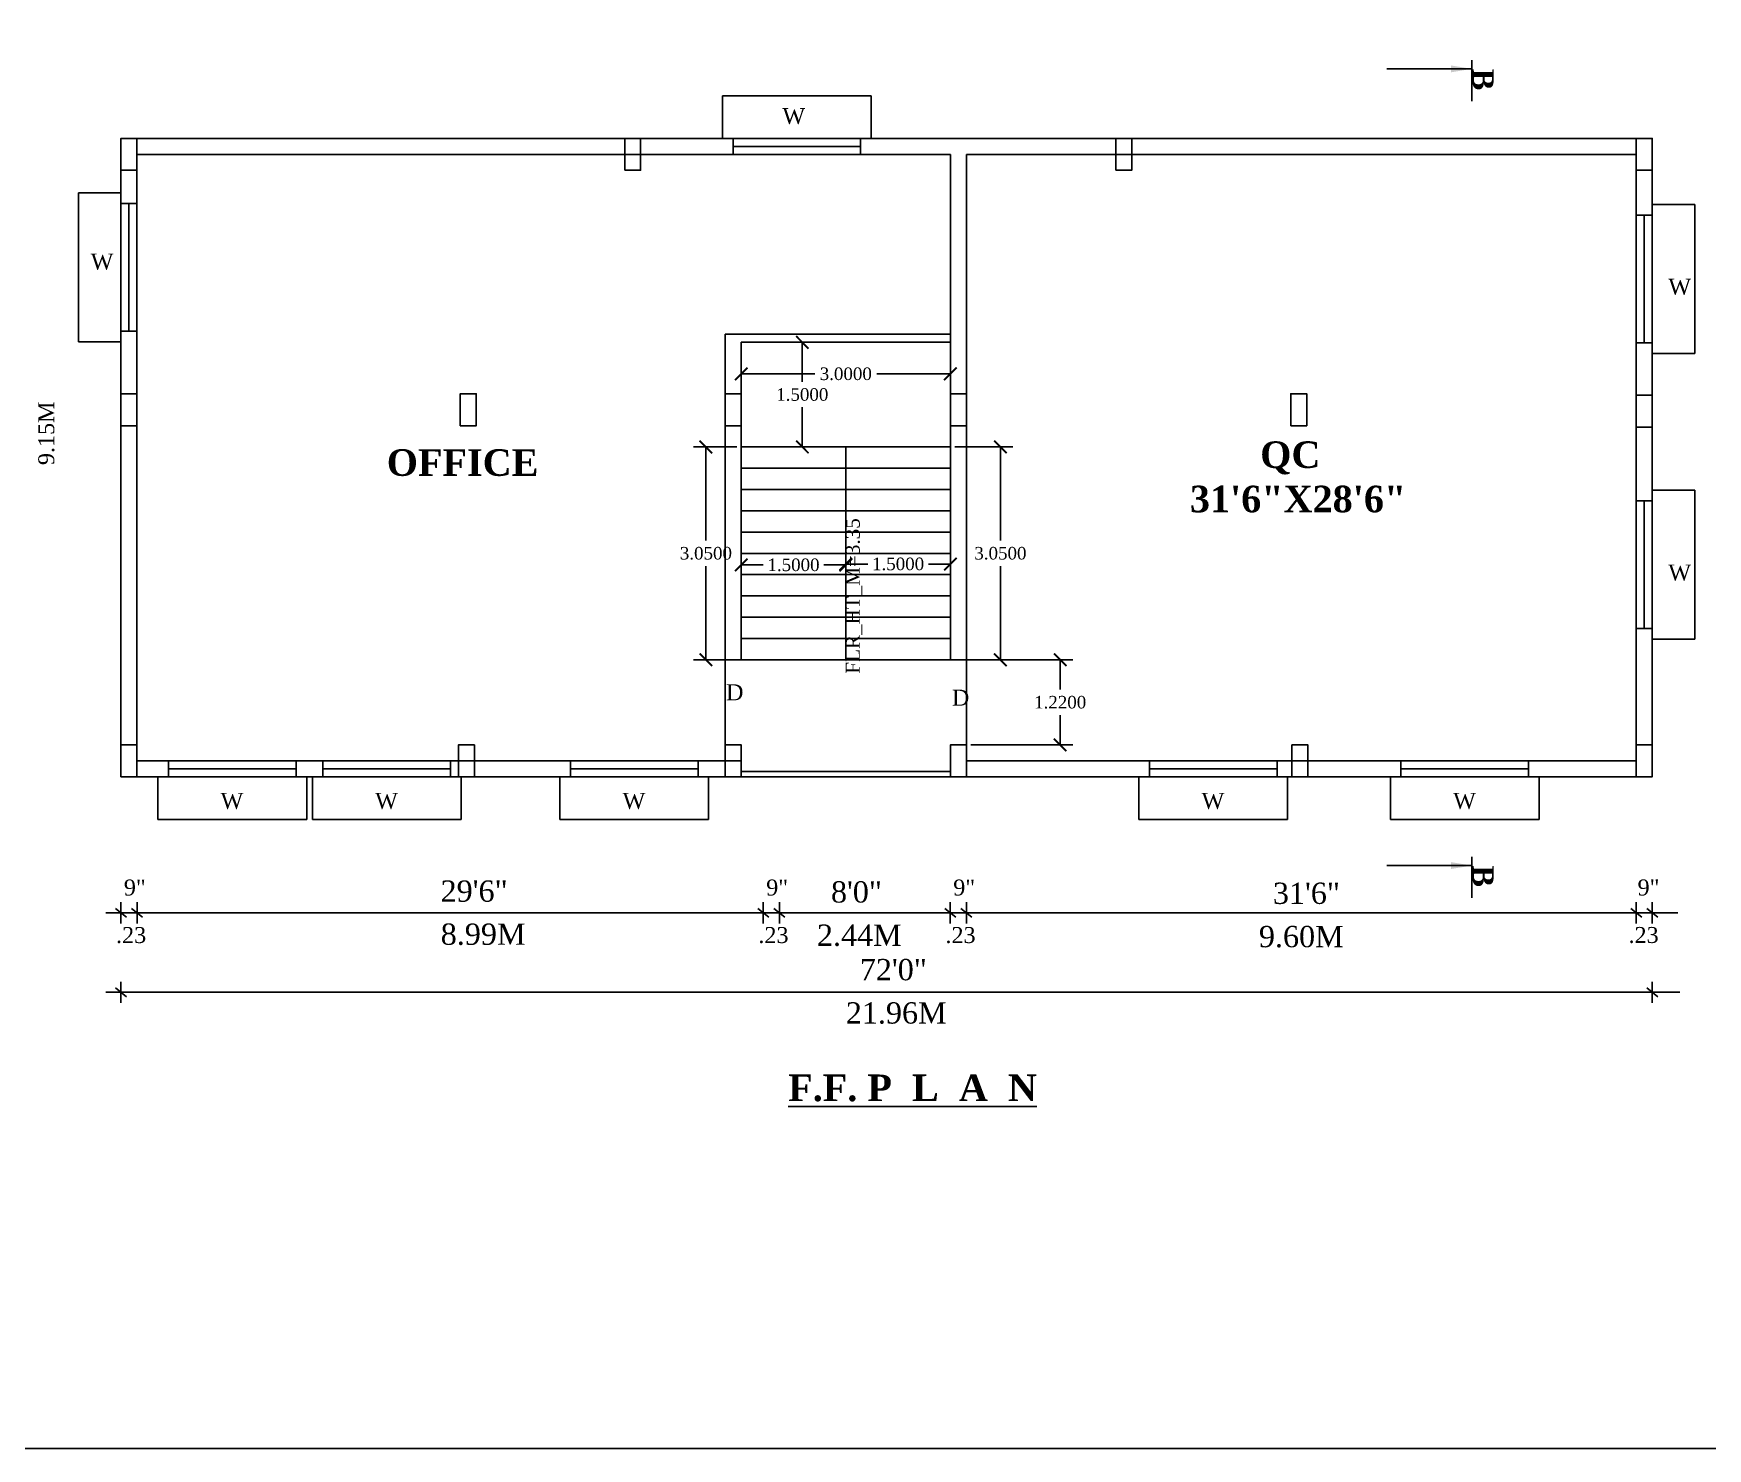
# Model space of a CAD drawing. Header units: metres. Extents: x -4258 to 185371, y -3317 to 113.
# Drawn here: x 4801.81 to 4825.82, y -643.11 to -622.83 of the extents above; entities that cross this region are included whole.
import ezdxf

# ---------------------------------------------------------------- set-up
doc = ezdxf.new("R2010")
doc.units = ezdxf.units.M
doc.header["$LTSCALE"] = 0.5
doc.header["$MEASUREMENT"] = 0
doc.linetypes.add('ACAD_ISO02W100', pattern=[15, 12, -3])
for name, color, linetype in [('BLK_1_FLR_1_BLT_UP_AREA', 7, 'Continuous'), ('BLK_1_FLR_1_CARPET_AREA', 7, 'Continuous'), ('BLK_1_FLR_1_EXIT_WIDTH_DOOR', 2, 'Continuous'), ('BLK_1_FLR_1_REGULAR_ROOM_1', 7, 'Continuous'), ('BLK_1_FLR_1_STAIR_1', 7, 'Continuous'), ('BLK_1_FLR_1_STAIR_1_FLIGHT_1', 7, 'Continuous'), ('BLK_1_FLR_1_STAIR_1_FLIGHT_2', 7, 'Continuous'), ('BLK_1_FLR_1_STAIR_1_LANDING_1', 7, 'Continuous')]:
    doc.layers.add(name, color=color, linetype=linetype)
doc.styles.get("Standard").update_dxf_attribs({"font": 'times.ttf'})
doc.dimstyles.get("Standard").update_dxf_attribs({"dimtxt": 0.23, "dimasz": 0.23, "dimexe": 0.23, "dimexo": 0.23, "dimgap": 0.09, "dimtad": 1, "dimzin": 0, "dimdsep": 46, "dimtxsty": 'Standard', "dimcen": 0.09, "dimadec": 0, "dimazin": 0, "dimtfac": 1, "dimtofl": 0, "dimtmove": 0, "dimatfit": 3, "dimfxl": 0, "dimtolj": 1, "dimtzin": 0, "dimarcsym": 0})
doc.dimstyles.new('STANDARD$0', dxfattribs={"dimscale": 0, "dimtxt": 9, "dimasz": 2, "dimexe": 2, "dimexo": 1, "dimgap": 0.5, "dimtad": 1, "dimdec": 1, "dimzin": 0, "dimdsep": 46, "dimlunit": 4, "dimtxsty": 'Standard', "dimblk1": 'ARCHTICK', "dimblk2": 'ARCHTICK', "dimsah": 1, "dimcen": 0, "dimdle": 1.5, "dimclrd": 1, "dimclre": 1, "dimclrt": 4, "dimadec": 0, "dimazin": 0, "dimtfac": 0.3, "dimtdec": 1, "dimtix": 1, "dimtmove": 0, "dimatfit": 3, "dimldrblk": 'ARCHTICK', "dimfxl": 0, "dimfrac": 2, "dimtolj": 1, "dimtzin": 0, "dimarcsym": 0})

# ---------------------------------------------------------------- blocks, each defined once
blk = doc.blocks.new('_ArchTick')
at = {"color": 0, "linetype": 'ByBlock', "const_width": 0.15}
blk.add_lwpolyline([(-0.5, -0.5), (0.5, 0.5)], dxfattribs=at)
blk = doc.blocks.new('*D615')
at = {"layer": 'BLK_1_FLR_1_EXIT_WIDTH_DOOR', "color": 0, "lineweight": -2}
for p, q in [((4815.251, -631.801), (4816.714, -631.801)), ((4816.534, -631.801), (4816.534, -632.229)), ((4816.534, -633.021), (4816.534, -632.593)), ((4815.251, -633.021), (4816.714, -633.021))]:
    blk.add_line(p, q, dxfattribs=at)
at = {"layer": 'Defpoints', "color": 0, "lineweight": -2}
for p in [(4815.189, -631.801), (4815.189, -633.021), (4816.534, -633.021)]:
    blk.add_point(p, dxfattribs=at)
at = {"layer": 'BLK_1_FLR_1_EXIT_WIDTH_DOOR', "color": 0, "lineweight": -2, "xscale": 0.18, "yscale": 0.18, "zscale": 0.18}
for p, rotation in [((4816.534, -631.801), 90), ((4816.534, -633.021), 270)]:
    blk.add_blockref('_ArchTick', p, dxfattribs=dict(at, rotation=rotation))
at = {"layer": 'BLK_1_FLR_1_EXIT_WIDTH_DOOR', "color": 0, "insert": (4816.534, -632.411), "char_height": 0.18, "attachment_point": 5}
blk.add_mtext('\\A1;1.2200', dxfattribs=at)
blk = doc.blocks.new('*D616')
at = {"layer": 'BLK_1_FLR_1_STAIR_1_LANDING_1', "color": 0, "lineweight": -2}
for p, q in [((4811.96, -627.695), (4811.96, -627.884)), ((4811.96, -627.704), (4813.015, -627.704)), ((4814.96, -627.704), (4813.905, -627.704)), ((4814.96, -627.695), (4814.96, -627.884))]:
    blk.add_line(p, q, dxfattribs=at)
at = {"layer": 'Defpoints', "color": 0, "lineweight": -2}
for p in [(4811.96, -627.632), (4814.96, -627.632), (4814.96, -627.704)]:
    blk.add_point(p, dxfattribs=at)
at = {"layer": 'BLK_1_FLR_1_STAIR_1_LANDING_1', "color": 0, "lineweight": -2, "xscale": 0.18, "yscale": 0.18, "zscale": 0.18, "rotation": 180}
blk.add_blockref('_ArchTick', (4811.96, -627.704), dxfattribs=at)
at = {"layer": 'BLK_1_FLR_1_STAIR_1_LANDING_1', "color": 0, "lineweight": -2, "xscale": 0.18, "yscale": 0.18, "zscale": 0.18}
blk.add_blockref('_ArchTick', (4814.96, -627.704), dxfattribs=at)
at = {"layer": 'BLK_1_FLR_1_STAIR_1_LANDING_1', "color": 0, "lineweight": -2, "insert": (4813.46, -627.704), "char_height": 0.18, "attachment_point": 5}
blk.add_mtext('\\A1;3.0000', dxfattribs=at)
blk = doc.blocks.new('*D572')
at = {"layer": 'BLK_1_FLR_1_STAIR_1_LANDING_1', "color": 0, "lineweight": -2}
for p, q in [((4812.32, -627.251), (4813.016, -627.251)), ((4812.836, -627.251), (4812.836, -627.819)), ((4812.836, -628.751), (4812.836, -628.183)), ((4812.32, -628.751), (4813.016, -628.751))]:
    blk.add_line(p, q, dxfattribs=at)
at = {"layer": 'Defpoints', "color": 0, "lineweight": -2}
for p in [(4812.258, -627.251), (4812.258, -628.751), (4812.836, -628.751)]:
    blk.add_point(p, dxfattribs=at)
at = {"layer": 'BLK_1_FLR_1_STAIR_1_LANDING_1', "color": 0, "lineweight": -2, "xscale": 0.18, "yscale": 0.18, "zscale": 0.18}
for p, rotation in [((4812.836, -627.251), 90), ((4812.836, -628.751), 270)]:
    blk.add_blockref('_ArchTick', p, dxfattribs=dict(at, rotation=rotation))
at = {"layer": 'BLK_1_FLR_1_STAIR_1_LANDING_1', "color": 0, "lineweight": -2, "insert": (4812.836, -628.001), "char_height": 0.18, "attachment_point": 5}
blk.add_mtext('\\A1;1.5000', dxfattribs=at)
blk = doc.blocks.new('*D617')
at = {"layer": 'BLK_1_FLR_1_STAIR_1_FLIGHT_2', "color": 0, "lineweight": -2}
for p, q in [((4815.023, -628.751), (4815.857, -628.751)), ((4815.677, -628.751), (4815.677, -630.094)), ((4815.677, -631.801), (4815.677, -630.458)), ((4815.023, -631.801), (4815.857, -631.801))]:
    blk.add_line(p, q, dxfattribs=at)
at = {"layer": 'Defpoints', "color": 0, "lineweight": -2}
for p in [(4814.96, -628.751), (4814.96, -631.801), (4815.677, -631.801)]:
    blk.add_point(p, dxfattribs=at)
at = {"layer": 'BLK_1_FLR_1_STAIR_1_FLIGHT_2', "color": 0, "lineweight": -2, "xscale": 0.18, "yscale": 0.18, "zscale": 0.18}
for p, rotation in [((4815.677, -628.751), 90), ((4815.677, -631.801), 270)]:
    blk.add_blockref('_ArchTick', p, dxfattribs=dict(at, rotation=rotation))
at = {"layer": 'BLK_1_FLR_1_STAIR_1_FLIGHT_2', "color": 0, "lineweight": -2, "insert": (4815.677, -630.276), "char_height": 0.18, "attachment_point": 5}
blk.add_mtext('\\A1;3.0500', dxfattribs=at)
blk = doc.blocks.new('*D573')
at = {"layer": 'BLK_1_FLR_1_STAIR_1_FLIGHT_2', "color": 0, "lineweight": -2}
for p, q in [((4813.46, -630.367), (4813.46, -630.249)), ((4814.96, -630.367), (4814.96, -630.249)), ((4813.46, -630.429), (4813.775, -630.429)), ((4814.96, -630.429), (4814.645, -630.429))]:
    blk.add_line(p, q, dxfattribs=at)
at = {"layer": 'Defpoints', "color": 0, "lineweight": -2}
for p in [(4813.46, -630.429), (4814.96, -630.429), (4814.96, -630.429)]:
    blk.add_point(p, dxfattribs=at)
at = {"layer": 'BLK_1_FLR_1_STAIR_1_FLIGHT_2', "color": 0, "lineweight": -2, "xscale": 0.18, "yscale": 0.18, "zscale": 0.18, "rotation": 180}
blk.add_blockref('_ArchTick', (4813.46, -630.429), dxfattribs=at)
at = {"layer": 'BLK_1_FLR_1_STAIR_1_FLIGHT_2', "color": 0, "lineweight": -2, "xscale": 0.18, "yscale": 0.18, "zscale": 0.18}
blk.add_blockref('_ArchTick', (4814.96, -630.429), dxfattribs=at)
at = {"layer": 'BLK_1_FLR_1_STAIR_1_FLIGHT_2', "color": 0, "lineweight": -2, "insert": (4814.21, -630.429), "char_height": 0.18, "attachment_point": 5}
blk.add_mtext('\\A1;1.5000', dxfattribs=at)
blk = doc.blocks.new('*D574')
at = {"layer": 'BLK_1_FLR_1_STAIR_1_FLIGHT_1', "color": 0, "lineweight": -2}
for p, q in [((4811.96, -630.38), (4811.96, -630.262)), ((4813.46, -630.38), (4813.46, -630.262)), ((4811.96, -630.442), (4812.275, -630.442)), ((4813.46, -630.442), (4813.145, -630.442))]:
    blk.add_line(p, q, dxfattribs=at)
at = {"layer": 'Defpoints', "color": 0, "lineweight": -2}
for p in [(4811.96, -630.442), (4813.46, -630.442), (4813.46, -630.442)]:
    blk.add_point(p, dxfattribs=at)
at = {"layer": 'BLK_1_FLR_1_STAIR_1_FLIGHT_1', "color": 0, "lineweight": -2, "xscale": 0.18, "yscale": 0.18, "zscale": 0.18, "rotation": 180}
blk.add_blockref('_ArchTick', (4811.96, -630.442), dxfattribs=at)
at = {"layer": 'BLK_1_FLR_1_STAIR_1_FLIGHT_1', "color": 0, "lineweight": -2, "xscale": 0.18, "yscale": 0.18, "zscale": 0.18}
blk.add_blockref('_ArchTick', (4813.46, -630.442), dxfattribs=at)
at = {"layer": 'BLK_1_FLR_1_STAIR_1_FLIGHT_1', "color": 0, "lineweight": -2, "insert": (4812.71, -630.442), "char_height": 0.18, "attachment_point": 5}
blk.add_mtext('\\A1;1.5000', dxfattribs=at)
blk = doc.blocks.new('*D618')
at = {"layer": 'BLK_1_FLR_1_STAIR_1_FLIGHT_1', "color": 0, "lineweight": -2}
for p, q in [((4811.898, -628.751), (4811.274, -628.751)), ((4811.454, -628.751), (4811.454, -630.094)), ((4811.454, -631.801), (4811.454, -630.458)), ((4811.898, -631.801), (4811.274, -631.801))]:
    blk.add_line(p, q, dxfattribs=at)
at = {"layer": 'Defpoints', "color": 0, "lineweight": -2}
for p in [(4811.96, -628.751), (4811.454, -631.801), (4811.96, -631.801)]:
    blk.add_point(p, dxfattribs=at)
at = {"layer": 'BLK_1_FLR_1_STAIR_1_FLIGHT_1', "color": 0, "lineweight": -2, "xscale": 0.18, "yscale": 0.18, "zscale": 0.18}
for p, rotation in [((4811.454, -628.751), 90), ((4811.454, -631.801), 270)]:
    blk.add_blockref('_ArchTick', p, dxfattribs=dict(at, rotation=rotation))
at = {"layer": 'BLK_1_FLR_1_STAIR_1_FLIGHT_1', "color": 0, "lineweight": -2, "insert": (4811.454, -630.276), "char_height": 0.18, "attachment_point": 5}
blk.add_mtext('\\A1;3.0500', dxfattribs=at)

msp = doc.modelspace()

# ---------------------------------------------------------------- linework, layer by layer
at = {"color": 0, "linetype": 'ACAD_ISO02W100'}
for p, q in [((4822.43927, -623.20789), (4822.43927, -623.79615)), ((4813.82552, -623.71871), (4811.69052, -623.71871)), ((4811.69052, -623.71871), (4811.69052, -624.32871)), ((4813.82552, -624.32871), (4813.82552, -623.71871)), ((4803.06511, -625.10976), (4802.45511, -625.10976)), ((4802.45511, -625.10976), (4802.45511, -627.24476)), ((4825.63511, -625.2747), (4825.02511, -625.2747)), ((4825.63511, -627.4097), (4825.63511, -625.2747)), ((4802.45511, -627.24476), (4803.06511, -627.24476)), ((4825.02511, -627.4097), (4825.63511, -627.4097)), ((4825.63511, -629.37111), (4825.02511, -629.37111)), ((4825.63511, -631.50611), (4825.63511, -629.37111)), ((4825.02511, -631.50611), (4825.63511, -631.50611)), ((4803.59388, -633.47871), (4803.59388, -634.08871)), ((4805.72888, -634.08871), (4805.72888, -633.47871)), ((4805.81011, -633.47871), (4805.81011, -634.08871)), ((4807.94511, -634.08871), (4807.94511, -633.47871)), ((4809.35819, -633.47871), (4809.35819, -634.08871)), ((4811.49319, -634.08871), (4811.49319, -633.47871)), ((4817.66142, -633.47871), (4817.66142, -634.08871)), ((4819.79642, -634.08871), (4819.79642, -633.47871)), ((4821.26902, -633.47871), (4821.26902, -634.08871)), ((4823.40402, -634.08871), (4823.40402, -633.47871)), ((4803.59388, -634.08871), (4805.72888, -634.08871)), ((4805.81011, -634.08871), (4807.94511, -634.08871)), ((4809.35819, -634.08871), (4811.49319, -634.08871)), ((4817.66142, -634.08871), (4819.79642, -634.08871)), ((4821.26902, -634.08871), (4823.40402, -634.08871)), ((4822.43927, -634.62579), (4822.43927, -635.21405))]:
    msp.add_line(p, q, dxfattribs=at)
at = {"color": 0, "linetype": 'ByBlock'}
for p, q in [((4803.06511, -633.47871), (4803.06511, -624.32871)), ((4803.06511, -624.32871), (4825.02511, -624.32871)), ((4803.29386, -633.02121), (4803.29386, -624.32871)), ((4811.84302, -624.32871), (4811.84302, -624.55746)), ((4813.67302, -624.32871), (4813.67302, -624.55746)), ((4813.67302, -624.32871), (4813.82552, -624.32871)), ((4824.79636, -624.32871), (4824.79636, -633.47871)), ((4825.02511, -624.32871), (4825.02511, -633.47871)), ((4803.29386, -624.55746), (4810.28943, -624.55746)), ((4810.08011, -624.55746), (4810.28943, -624.55746)), ((4810.51818, -624.55746), (4814.96011, -624.55746)), ((4813.67302, -624.44309), (4811.84302, -624.44309)), ((4814.96011, -624.55746), (4814.96011, -631.80121)), ((4814.96011, -627.98871), (4814.96011, -624.55746)), ((4815.18886, -624.55746), (4817.33102, -624.55746)), ((4815.18886, -624.55746), (4815.18886, -631.80121)), ((4817.55977, -624.55746), (4824.79636, -624.55746)), ((4803.06511, -625.26226), (4803.06511, -625.10976)), ((4803.06511, -625.26226), (4803.29386, -625.26226)), ((4803.17949, -625.26226), (4803.17949, -627.09226)), ((4825.02511, -625.4272), (4824.79636, -625.4272)), ((4824.91074, -627.2572), (4824.91074, -625.4272)), ((4803.06511, -627.09226), (4803.29386, -627.09226)), ((4811.96011, -627.25121), (4814.96011, -627.25121)), ((4812.29136, -627.13684), (4814.96011, -627.13684)), ((4825.02511, -627.2572), (4824.79636, -627.2572)), ((4825.02511, -627.2572), (4825.02511, -627.4097)), ((4803.06511, -627.98871), (4803.29386, -627.98871)), ((4803.29386, -627.98871), (4803.29386, -628.10309)), ((4811.73136, -628.10309), (4811.73136, -631.80121)), ((4811.96011, -628.10309), (4811.96011, -631.80121)), ((4825.02511, -629.52361), (4824.79636, -629.52361)), ((4824.91074, -631.35361), (4824.91074, -629.52361)), ((4825.02511, -631.35361), (4824.79636, -631.35361)), ((4825.02511, -631.35361), (4825.02511, -631.50611)), ((4803.29386, -633.47871), (4803.29386, -631.6858)), ((4811.73136, -631.80121), (4811.96011, -631.80121)), ((4814.96011, -631.80121), (4815.18886, -631.80121)), ((4811.73136, -633.02121), (4811.73136, -633.24996)), ((4811.96011, -633.02121), (4811.73136, -633.02121)), ((4811.73136, -633.02121), (4811.96011, -633.02121)), ((4811.96011, -633.02121), (4811.96011, -633.47871)), ((4814.96011, -633.02121), (4814.96011, -633.47871)), ((4814.96011, -633.02121), (4815.18886, -633.02121)), ((4814.96011, -633.02121), (4815.18886, -633.02121)), ((4815.18886, -633.02121), (4815.18886, -633.47871)), ((4805.96261, -633.24996), (4803.29386, -633.24996)), ((4803.74638, -633.47871), (4803.74638, -633.24996)), ((4805.57638, -633.47871), (4805.57638, -633.24996)), ((4807.90464, -633.24996), (4805.96261, -633.24996)), ((4805.96261, -633.47871), (4805.96261, -633.24996)), ((4807.79261, -633.47871), (4807.79261, -633.24996)), ((4811.96011, -633.24996), (4808.13339, -633.24996)), ((4809.51069, -633.47871), (4809.51069, -633.24996)), ((4811.34069, -633.47871), (4811.34069, -633.24996)), ((4815.70212, -633.24996), (4815.18886, -633.24996)), ((4819.85777, -633.24996), (4815.70212, -633.24996)), ((4817.81392, -633.47871), (4817.81392, -633.24996)), ((4819.64392, -633.47871), (4819.64392, -633.24996)), ((4824.79636, -633.24996), (4820.08652, -633.24996)), ((4821.42152, -633.47871), (4821.42152, -633.24996)), ((4823.25152, -633.47871), (4823.25152, -633.24996)), ((4825.02511, -633.47871), (4803.06511, -633.47871)), ((4803.74638, -633.47871), (4803.59388, -633.47871)), ((4803.74638, -633.36434), (4805.57638, -633.36434)), ((4805.96261, -633.47871), (4805.81011, -633.47871)), ((4805.96261, -633.36434), (4807.79261, -633.36434)), ((4809.51069, -633.47871), (4809.35819, -633.47871)), ((4809.51069, -633.36434), (4811.34069, -633.36434)), ((4811.96011, -633.40014), (4814.96011, -633.40014)), ((4817.81392, -633.47871), (4817.66142, -633.47871)), ((4817.81392, -633.36434), (4819.64392, -633.36434)), ((4821.42152, -633.47871), (4821.26902, -633.47871)), ((4821.42152, -633.36434), (4823.25152, -633.36434)), ((4802.84702, -635.42815), (4825.3919, -635.42815)), ((4802.84702, -636.567), (4825.42222, -636.56572))]:
    msp.add_line(p, q, dxfattribs=at)
at = {"color": 0}
for p, q in [((4803.14513, -635.49087), (4802.9851, -635.36543)), ((4803.14513, -635.49087), (4802.9851, -635.36543)), ((4803.06511, -635.42815), (4803.06511, -635.27565)), ((4803.06511, -635.42815), (4803.06511, -635.27565)), ((4803.06511, -635.42815), (4803.06511, -635.58065)), ((4803.06511, -635.42815), (4803.06511, -635.58065)), ((4803.37576, -635.49087), (4803.21574, -635.36543)), ((4803.37576, -635.49087), (4803.21574, -635.36543)), ((4803.29575, -635.42815), (4803.29575, -635.27565)), ((4803.29575, -635.42815), (4803.29575, -635.27565)), ((4803.29575, -635.42815), (4803.29575, -635.58065)), ((4803.29575, -635.42815), (4803.29575, -635.58065)), ((4812.35656, -635.49087), (4812.19654, -635.36543)), ((4812.35656, -635.49087), (4812.19654, -635.36543)), ((4812.27655, -635.42815), (4812.27655, -635.27565)), ((4812.27655, -635.42815), (4812.27655, -635.27565)), ((4812.27655, -635.42815), (4812.27655, -635.58065)), ((4812.27655, -635.42815), (4812.27655, -635.58065)), ((4812.5872, -635.49087), (4812.42718, -635.36543)), ((4812.5872, -635.49087), (4812.42718, -635.36543)), ((4812.50719, -635.42815), (4812.50719, -635.27565)), ((4812.50719, -635.42815), (4812.50719, -635.27565)), ((4812.50719, -635.42815), (4812.50719, -635.58065)), ((4812.50719, -635.42815), (4812.50719, -635.58065)), ((4815.03901, -635.49087), (4814.87898, -635.36543)), ((4815.03901, -635.49087), (4814.87898, -635.36543)), ((4814.959, -635.42815), (4814.959, -635.27565)), ((4814.959, -635.42815), (4814.959, -635.27565)), ((4814.959, -635.42815), (4814.959, -635.58065)), ((4814.959, -635.42815), (4814.959, -635.58065)), ((4815.26965, -635.49087), (4815.10962, -635.36543)), ((4815.26965, -635.49087), (4815.10962, -635.36543)), ((4815.18964, -635.42815), (4815.18964, -635.27565)), ((4815.18964, -635.42815), (4815.18964, -635.27565)), ((4815.18964, -635.42815), (4815.18964, -635.58065)), ((4815.18964, -635.42815), (4815.18964, -635.58065)), ((4824.87638, -635.49087), (4824.71635, -635.36543)), ((4824.87638, -635.49087), (4824.71635, -635.36543)), ((4824.79636, -635.42815), (4824.79636, -635.27565)), ((4824.79636, -635.42815), (4824.79636, -635.27565)), ((4824.79636, -635.42815), (4824.79636, -635.58065)), ((4824.79636, -635.42815), (4824.79636, -635.58065)), ((4825.10513, -635.49087), (4824.9451, -635.36543)), ((4825.10513, -635.49087), (4824.9451, -635.36543)), ((4825.02511, -635.42815), (4825.02511, -635.27565)), ((4825.02511, -635.42815), (4825.02511, -635.27565)), ((4825.02511, -635.42815), (4825.02511, -635.58065)), ((4825.02511, -635.42815), (4825.02511, -635.58065)), ((4803.14513, -636.62972), (4802.9851, -636.50428)), ((4803.14513, -636.62972), (4802.9851, -636.50428)), ((4803.06511, -636.567), (4803.06511, -636.4145)), ((4803.06511, -636.567), (4803.06511, -636.4145)), ((4803.06511, -636.567), (4803.06511, -636.7195)), ((4803.06511, -636.567), (4803.06511, -636.7195)), ((4825.10513, -636.62972), (4824.9451, -636.50428)), ((4825.10513, -636.62972), (4824.9451, -636.50428)), ((4825.02511, -636.567), (4825.02511, -636.4145)), ((4825.02511, -636.567), (4825.02511, -636.4145)), ((4825.02511, -636.567), (4825.02511, -636.7195)), ((4825.02511, -636.567), (4825.02511, -636.7195))]:
    msp.add_line(p, q, dxfattribs=at)
at = {"color": 0, "linetype": 'ByBlock'}
for points in [[(4768.01488, -525.08178), (4842.244, -525.08178), (4842.244, -643.10505), (4768.01488, -643.10505)], [(4803.06511, -624.78621), (4803.29386, -624.78621), (4803.29386, -624.32871), (4803.06511, -624.32871)], [(4810.28943, -624.78621), (4810.51818, -624.78621), (4810.51818, -624.32871), (4810.28943, -624.32871)], [(4817.33102, -624.78621), (4817.55977, -624.78621), (4817.55977, -624.32871), (4817.33102, -624.32871)], [(4824.79636, -624.78621), (4825.02511, -624.78621), (4825.02511, -624.32871), (4824.79636, -624.32871)], [(4807.93202, -628.44621), (4808.16077, -628.44621), (4808.16077, -627.98871), (4807.93202, -627.98871)], [(4811.73136, -628.44621), (4811.96011, -628.44621), (4811.96011, -627.98871), (4811.73136, -627.98871)], [(4814.96011, -628.44621), (4815.18886, -628.44621), (4815.18886, -627.98871), (4814.96011, -627.98871)], [(4819.84118, -628.44621), (4820.06993, -628.44621), (4820.06993, -627.98871), (4819.84118, -627.98871)], [(4824.79636, -628.46598), (4825.02511, -628.46598), (4825.02511, -628.00848), (4824.79636, -628.00848)], [(4803.06511, -633.47871), (4803.29386, -633.47871), (4803.29386, -633.02121), (4803.06511, -633.02121)], [(4807.90464, -633.47871), (4808.13339, -633.47871), (4808.13339, -633.02121), (4807.90464, -633.02121)], [(4811.73136, -633.47871), (4811.96011, -633.47871), (4811.96011, -633.02121), (4811.73136, -633.02121)], [(4814.96011, -633.47871), (4815.18886, -633.47871), (4815.18886, -633.02121), (4814.96011, -633.02121)], [(4819.85777, -633.47871), (4820.08652, -633.47871), (4820.08652, -633.02121), (4819.85777, -633.02121)], [(4824.79636, -633.47871), (4825.02511, -633.47871), (4825.02511, -633.02121), (4824.79636, -633.02121)]]:
    msp.add_lwpolyline(points, close=True, dxfattribs=at)
msp.add_lwpolyline([(4803.06511, -627.98871), (4803.06511, -627.98871), (4803.06511, -628.44621), (4803.29386, -628.44621), (4803.29386, -627.98871)], dxfattribs=at)
at = {"layer": 'BLK_1_FLR_1_BLT_UP_AREA', "color": 48, "lineweight": -2}
msp.add_lwpolyline([(4803.06511, -624.32871), (4825.02511, -624.32871), (4825.02511, -633.47871), (4803.06511, -633.47871)], close=True, dxfattribs=at)
at = {"layer": 'BLK_1_FLR_1_CARPET_AREA', "color": 15, "lineweight": -2}
msp.add_lwpolyline([(4814.96011, -624.55746), (4803.29386, -624.55746), (4803.29386, -633.24996), (4811.73136, -633.24996), (4811.73136, -627.13684), (4814.96011, -627.13684), (4814.96011, -624.55746)], dxfattribs=at)
msp.add_lwpolyline([(4815.18886, -624.55746), (4824.79636, -624.55746), (4824.79636, -633.24996), (4815.18886, -633.24996)], close=True, dxfattribs=at)
at = {"layer": 'BLK_1_FLR_1_REGULAR_ROOM_1', "color": 4, "lineweight": -2}
msp.add_lwpolyline([(4815.18886, -624.55746), (4824.79636, -624.55746), (4824.79636, -633.24996), (4815.18886, -633.24996)], close=True, dxfattribs=at)
at = {"layer": 'BLK_1_FLR_1_STAIR_1', "color": 1, "lineweight": -2}
msp.add_lwpolyline([(4811.96011, -627.25121), (4814.96011, -627.25121), (4814.96011, -631.80121), (4811.96011, -631.80121)], close=True, dxfattribs=at)
at = {"layer": 'BLK_1_FLR_1_STAIR_1_FLIGHT_1', "color": 7, "lineweight": -2}
for p, q in [((4811.96011, -629.05621), (4813.46011, -629.05621)), ((4811.96011, -629.36121), (4813.46011, -629.36121)), ((4811.96011, -629.66621), (4813.46011, -629.66621)), ((4811.96011, -629.97121), (4813.46011, -629.97121)), ((4811.96011, -630.27621), (4813.46011, -630.27621)), ((4811.96011, -630.58121), (4813.46011, -630.58121)), ((4811.96011, -630.88621), (4813.46011, -630.88621)), ((4811.96011, -631.19121), (4813.46011, -631.19121)), ((4811.96011, -631.49621), (4813.46011, -631.49621))]:
    msp.add_line(p, q, dxfattribs=at)
msp.add_lwpolyline([(4811.96011, -628.75121), (4813.46011, -628.75121), (4813.46011, -631.80121), (4811.96011, -631.80121)], close=True, dxfattribs=at)
at = {"layer": 'BLK_1_FLR_1_STAIR_1_FLIGHT_2', "color": 7, "lineweight": -2}
for p, q in [((4813.46011, -629.05621), (4814.96011, -629.05621)), ((4813.46011, -629.36121), (4814.96011, -629.36121)), ((4813.46011, -629.66621), (4814.96011, -629.66621)), ((4813.46011, -629.97121), (4814.96011, -629.97121)), ((4813.46011, -630.27621), (4814.96011, -630.27621)), ((4813.46011, -630.58121), (4814.96011, -630.58121)), ((4813.46011, -630.88621), (4814.96011, -630.88621)), ((4813.46011, -631.19121), (4814.96011, -631.19121)), ((4813.46011, -631.49621), (4814.96011, -631.49621))]:
    msp.add_line(p, q, dxfattribs=at)
msp.add_lwpolyline([(4813.46011, -628.75121), (4814.96011, -628.75121), (4814.96011, -631.80121), (4813.46011, -631.80121)], close=True, dxfattribs=at)
at = {"layer": 'BLK_1_FLR_1_STAIR_1_LANDING_1', "color": 7, "lineweight": -2}
msp.add_lwpolyline([(4814.96011, -627.25121), (4811.96011, -627.25121), (4811.96011, -628.75121), (4814.96011, -628.75121)], close=True, dxfattribs=at)

# ---------------------------------------------------------------- texts
at = {"color": 7, "char_height": 0.305, "width": 4.1329568, "attachment_point": 1, "rotation": 270}
for insert in [(4822.7511, -623.33257), (4822.7511, -634.75047)]:
    msp.add_mtext('\\A1;{\\fTimes New Roman|b1|i0|c0|p18;B}', dxfattribs=dict(at, insert=insert))
at = {"color": 0, "attachment_point": 1}
for s, insert, char_height, width in [('\\A1;W', (4812.55138, -623.8953), 0.22875, 4.1329568), ('\\A1;W', (4802.6317, -625.98076), 0.22875, 4.1329568), ('\\A1;W', (4825.25482, -626.34027), 0.22875, 4.1329568), ('\\A1;{\\fTimes New Roman|b1|i0|c0|p18;               QC\\P        31\'6"X28\'6"\\P          }', (4817.24277, -628.67081), 0.38125, 7.4751793), ('\\A1;{\\fTimes New Roman|b1|i0|c0|p18;        OFFICE\\P          }', (4805.72546, -628.78393), 0.38125, 7.4751793), ('\\A1;W', (4825.25482, -630.43668), 0.22875, 4.1329568), ('\\A1;D', (4811.7432, -632.15291), 0.22875, 4.1329568), ('\\A1;D', (4814.98103, -632.22984), 0.22875, 4.1329568), ('\\A1;W', (4804.49471, -633.70842), 0.22875, 4.1329568), ('\\A1;W', (4806.71094, -633.70842), 0.22875, 4.1329568), ('\\A1;W', (4810.25902, -633.70842), 0.22875, 4.1329568), ('\\A1;W', (4818.56225, -633.70842), 0.22875, 4.1329568), ('\\A1;W', (4822.16986, -633.70842), 0.22875, 4.1329568), ('\\A1;9"', (4803.10719, -634.95057), 0.22875, 4.1329568), ('\\A1;29\'6"', (4807.64928, -634.96371), 0.305, 4.1329568), ('\\A1;9"', (4812.31863, -634.95057), 0.22875, 4.1329568), ('\\A1;9"', (4815.00108, -634.95057), 0.22875, 4.1329568), ('\\A1;9"', (4824.81446, -634.94978), 0.22875, 4.1329568), ('\\A1;8\'0"', (4813.24707, -634.97543), 0.305, 4.1329568), ('\\A1;31\'6"', (4819.58486, -634.99494), 0.305, 4.1329568), ('\\A1;.23', (4802.99548, -635.63168), 0.22875, 4.1329568), ('\\A1;8.99M', (4807.65095, -635.58116), 0.305, 4.1329568), ('\\A1;.23', (4812.20692, -635.63168), 0.22875, 4.1329568), ('\\A1;2.44M', (4813.0461, -635.59596), 0.305, 4.1329568), ('\\A1;.23', (4814.88936, -635.63168), 0.22875, 4.1329568), ('\\A1;9.60M', (4819.38389, -635.61548), 0.305, 4.1329568), ('\\A1;.23', (4824.68465, -635.63089), 0.22875, 4.1329568), ('\\A1;72\'0"', (4813.66087, -636.08928), 0.305, 4.1329568), ('\\A1;21.96M', (4813.45989, -636.70982), 0.305, 4.1329568), ('{\\fTimes New Roman|b1|i0|c0|p18;\\LF.F. P  L  A  N}', (4812.63426, -637.74492), 0.38125, 4.1329568)]:
    msp.add_mtext(s, dxfattribs=dict(at, insert=insert, char_height=char_height, width=width))
at = {"color": 0, "insert": (4801.87991, -629.01094), "char_height": 0.22875, "width": 4.1329568, "attachment_point": 1, "rotation": 90}
msp.add_mtext('\\A1;9.15M', dxfattribs=at)
at = {"layer": 'BLK_1_FLR_1_STAIR_1', "color": 1, "lineweight": -2, "insert": (4813.46011, -630.88621), "char_height": 0.2, "width": 2.4, "attachment_point": 2, "rotation": 90}
msp.add_mtext('FLR_HT_M=3.35', dxfattribs=at)

# ---------------------------------------------------------------- dimensions: what is measured, and where the dimension line sits
at = {"layer": 'BLK_1_FLR_1_EXIT_WIDTH_DOOR', "color": 2}
dim = msp.add_aligned_dim(p1=(4815.18886, -631.80121), p2=(4815.18886, -633.02121), distance=1.34549, dimstyle='STANDARD$0', override={"dimscale": 1, "dimtxt": 0.18, "dimasz": 0.18, "dimexe": 0.18, "dimexo": 0.0625, "dimgap": 0.09, "dimtad": 0, "dimtih": 1, "dimtoh": 1, "dimdec": 4, "dimlunit": 2, "dimcen": 0.09, "dimdle": 0, "dimclrd": 0, "dimclre": 0, "dimclrt": 0, "dimtdec": 4, "dimtix": 0, "dimtofl": 0, "dimfrac": 0}, dxfattribs=at)
dim.commit()
dim.dimension.update_dxf_attribs({"geometry": '*D615', "text_midpoint": (4816.53435, -632.41121)})
at = {"layer": 'BLK_1_FLR_1_STAIR_1_FLIGHT_1', "color": 1, "lineweight": -2}
dim = msp.add_aligned_dim(p1=(4811.96011, -628.75121), p2=(4811.96011, -631.80121), distance=-0.50595, dimstyle='STANDARD$0', override={"dimscale": 1, "dimtxt": 0.18, "dimasz": 0.18, "dimexe": 0.18, "dimexo": 0.0625, "dimgap": 0.09, "dimtad": 0, "dimtih": 1, "dimtoh": 1, "dimdec": 4, "dimlunit": 2, "dimcen": 0.09, "dimdle": 0, "dimclrd": 0, "dimclre": 0, "dimclrt": 0, "dimtdec": 4, "dimtix": 0, "dimtofl": 0, "dimfrac": 0}, dxfattribs=at)
dim.commit()
dim.dimension.update_dxf_attribs({"geometry": '*D618', "text_midpoint": (4811.45417, -630.27621)})
at = {"layer": 'BLK_1_FLR_1_STAIR_1_FLIGHT_1', "color": 2, "lineweight": -2}
dim = msp.add_aligned_dim(p1=(4811.96011, -630.4422), p2=(4813.46011, -630.4422), distance=0, dimstyle='STANDARD$0', override={"dimscale": 1, "dimtxt": 0.18, "dimasz": 0.18, "dimexe": 0.18, "dimexo": 0.0625, "dimgap": 0.09, "dimtad": 0, "dimtih": 1, "dimtoh": 1, "dimdec": 4, "dimlunit": 2, "dimcen": 0.09, "dimdle": 0, "dimclrd": 0, "dimclre": 0, "dimclrt": 0, "dimtdec": 4, "dimtix": 0, "dimtofl": 0, "dimfrac": 0}, dxfattribs=at)
dim.commit()
dim.dimension.update_dxf_attribs({"geometry": '*D574', "text_midpoint": (4812.71011, -630.4422)})
at = {"layer": 'BLK_1_FLR_1_STAIR_1_FLIGHT_2', "color": 1, "lineweight": -2}
dim = msp.add_aligned_dim(p1=(4814.96011, -628.75121), p2=(4814.96011, -631.80121), distance=0.71698, dimstyle='STANDARD$0', override={"dimscale": 1, "dimtxt": 0.18, "dimasz": 0.18, "dimexe": 0.18, "dimexo": 0.0625, "dimgap": 0.09, "dimtad": 0, "dimtih": 1, "dimtoh": 1, "dimdec": 4, "dimlunit": 2, "dimcen": 0.09, "dimdle": 0, "dimclrd": 0, "dimclre": 0, "dimclrt": 0, "dimtdec": 4, "dimtix": 0, "dimtofl": 0, "dimfrac": 0}, dxfattribs=at)
dim.commit()
dim.dimension.update_dxf_attribs({"geometry": '*D617', "text_midpoint": (4815.67709, -630.27621)})
at = {"layer": 'BLK_1_FLR_1_STAIR_1_FLIGHT_2', "color": 2, "lineweight": -2}
dim = msp.add_aligned_dim(p1=(4813.46011, -630.42901), p2=(4814.96011, -630.42901), distance=0, dimstyle='STANDARD$0', override={"dimscale": 1, "dimtxt": 0.18, "dimasz": 0.18, "dimexe": 0.18, "dimexo": 0.0625, "dimgap": 0.09, "dimtad": 0, "dimtih": 1, "dimtoh": 1, "dimdec": 4, "dimlunit": 2, "dimcen": 0.09, "dimdle": 0, "dimclrd": 0, "dimclre": 0, "dimclrt": 0, "dimtdec": 4, "dimtix": 0, "dimtofl": 0, "dimfrac": 0}, dxfattribs=at)
dim.commit()
dim.dimension.update_dxf_attribs({"geometry": '*D573', "text_midpoint": (4814.21011, -630.42901)})
at = {"layer": 'BLK_1_FLR_1_STAIR_1_LANDING_1', "color": 2, "lineweight": -2}
dim = msp.add_aligned_dim(p1=(4812.25756, -627.25121), p2=(4812.25756, -628.75121), distance=0.57859, dimstyle='STANDARD$0', override={"dimscale": 1, "dimtxt": 0.18, "dimasz": 0.18, "dimexe": 0.18, "dimexo": 0.0625, "dimgap": 0.09, "dimtad": 0, "dimtih": 1, "dimtoh": 1, "dimdec": 4, "dimlunit": 2, "dimcen": 0.09, "dimdle": 0, "dimclrd": 0, "dimclre": 0, "dimclrt": 0, "dimtdec": 4, "dimtix": 0, "dimtofl": 0, "dimtmove": 1, "dimfxl": 5, "dimfrac": 0}, dxfattribs=at)
dim.commit()
dim.dimension.update_dxf_attribs({"geometry": '*D572', "text_midpoint": (4812.83615, -628.00121)})
at = {"layer": 'BLK_1_FLR_1_STAIR_1_LANDING_1', "color": 1, "lineweight": -2}
dim = msp.add_aligned_dim(p1=(4811.96011, -627.63222), p2=(4814.96011, -627.63222), distance=-0.07164, dimstyle='STANDARD$0', override={"dimscale": 1, "dimtxt": 0.18, "dimasz": 0.18, "dimexe": 0.18, "dimexo": 0.0625, "dimgap": 0.09, "dimtad": 0, "dimtih": 1, "dimtoh": 1, "dimdec": 4, "dimlunit": 2, "dimcen": 0.09, "dimdle": 0, "dimclrd": 0, "dimclre": 0, "dimclrt": 0, "dimtdec": 4, "dimtix": 0, "dimtofl": 0, "dimtmove": 1, "dimfxl": 5, "dimfrac": 0}, dxfattribs=at)
dim.commit()
dim.dimension.update_dxf_attribs({"geometry": '*D616', "text_midpoint": (4813.46011, -627.70386)})

# ---------------------------------------------------------------- leaders
at = {"color": 7}
for points in [[(4822.43927, -623.33257), (4821.21822, -623.33257)], [(4822.43927, -634.75047), (4821.21822, -634.75047)]]:
    msp.add_leader(points, dimstyle='Standard', override={"dimasz": 0.3, "dimgap": 0.09, "dimtad": 0}, dxfattribs=at)

doc.saveas('drawing.dxf')
